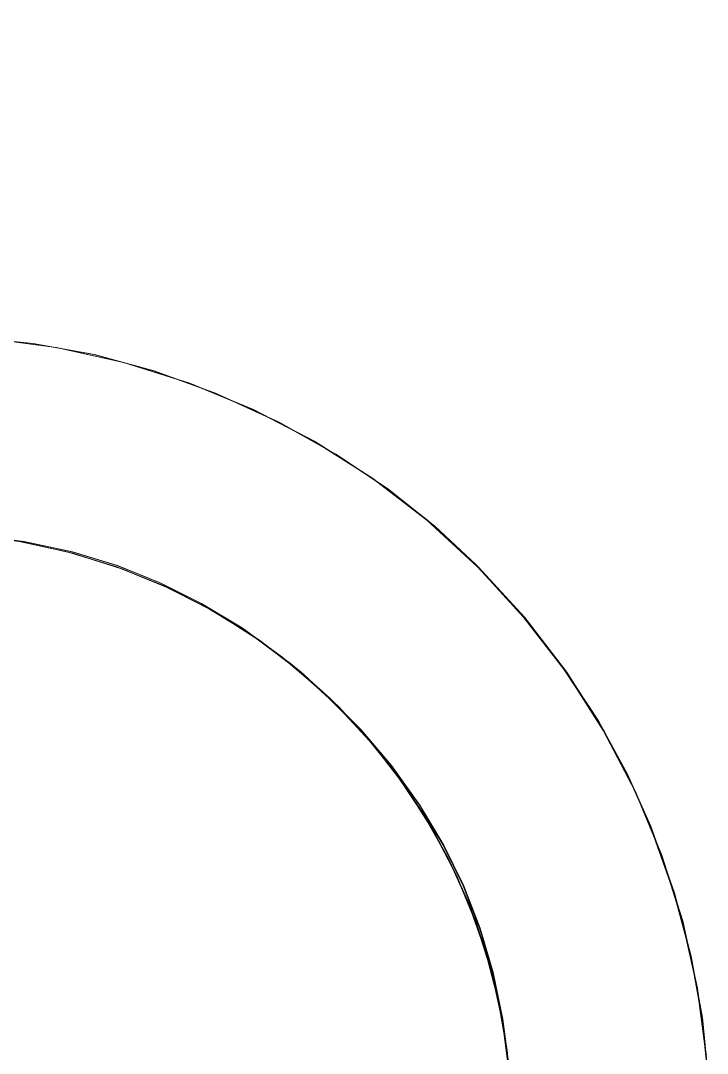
# Model space of a CAD drawing. Header units: millimetres. Extents: x -5968 to 8419, y -11886 to 221.
# Drawn here: x -4799.625 to -4797.018, y -11248.229 to -11244.307 of the extents above; entities that cross this region are included whole.
import ezdxf

# ---------------------------------------------------------------- set-up
doc = ezdxf.new("R2010")
doc.units = ezdxf.units.MM
doc.header["$LTSCALE"] = 20
doc.layers.add('Beschläge', color=7, linetype='Continuous')
doc.layers.add('Innenausbau_Konstruktion', color=7, linetype='Continuous')

msp = doc.modelspace()

# ---------------------------------------------------------------- linework, layer by layer
at = {"layer": 'Beschläge', "color": 7, "linetype": 'Continuous', "lineweight": 9, "transparency": 33554687}
for points, invisible_edges in [([(-4802.5116, -11246.2526, 3091.6093), (-4800.0116, -11246.2526, 3091.6093), (-4793.7616, -11241.8026, 3091.6093), (-4806.6011, -11242.7004, 3091.6093)], 10), ([(-4800.0116, -11245.5026, 3090.1093), (-4802.5116, -11245.5026, 3090.1093), (-4806.6011, -11242.7004, 3090.1093), (-4793.7616, -11241.8026, 3090.1093)], 10), ([(-4802.5096, -11246.2526, 3559.6093), (-4800.0096, -11246.2526, 3559.6093), (-4793.7596, -11241.8026, 3559.6093), (-4806.5991, -11242.7004, 3559.6093)], 10), ([(-4800.0096, -11245.5026, 3558.1093), (-4802.5096, -11245.5026, 3558.1093), (-4806.5991, -11242.7004, 3558.1093), (-4793.7596, -11241.8026, 3558.1093)], 10), ([(-4800.0116, -11246.2526, 3091.6093), (-4799.8108, -11246.2607, 3091.6093), (-4793.7616, -11241.8026, 3091.6093)], 10), ([(-4793.7616, -11241.8026, 3090.1093), (-4799.8208, -11245.5083, 3090.1093), (-4800.0116, -11245.5026, 3090.1093)], 9), ([(-4800.0096, -11246.2526, 3559.6093), (-4799.8088, -11246.2607, 3559.6093), (-4793.7596, -11241.8026, 3559.6093)], 10), ([(-4793.7596, -11241.8026, 3558.1093), (-4799.8188, -11245.5083, 3558.1093), (-4800.0096, -11245.5026, 3558.1093)], 9), ([(-4793.7616, -11241.8026, 3090.1093), (-4799.5794, -11245.5325, 3090.1093), (-4799.8208, -11245.5083, 3090.1093)], 9), ([(-4793.7596, -11241.8026, 3558.1093), (-4799.5774, -11245.5325, 3558.1093), (-4799.8188, -11245.5083, 3558.1093)], 9), ([(-4799.8108, -11246.2607, 3091.6093), (-4799.6133, -11246.2854, 3091.6093), (-4793.7616, -11241.8026, 3091.6093)], 10), ([(-4799.8088, -11246.2607, 3559.6093), (-4799.6113, -11246.2854, 3559.6093), (-4793.7596, -11241.8026, 3559.6093)], 10), ([(-4793.7616, -11241.8026, 3091.6093), (-4799.6133, -11246.2854, 3091.6093), (-4799.4309, -11246.3246, 3091.6093)], 9), ([(-4793.7596, -11241.8026, 3559.6093), (-4799.6113, -11246.2854, 3559.6093), (-4799.4289, -11246.3246, 3559.6093)], 9), ([(-4793.7616, -11241.8026, 3090.1093), (-4799.3474, -11245.5751, 3090.1093), (-4799.5794, -11245.5325, 3090.1093)], 9), ([(-4793.7596, -11241.8026, 3558.1093), (-4799.3454, -11245.5751, 3558.1093), (-4799.5774, -11245.5325, 3558.1093)], 9), ([(-4793.7616, -11241.8026, 3091.6093), (-4799.4309, -11246.3246, 3091.6093), (-4799.26, -11246.3768, 3091.6093)], 9), ([(-4793.7596, -11241.8026, 3559.6093), (-4799.4289, -11246.3246, 3559.6093), (-4799.258, -11246.3768, 3559.6093)], 9), ([(-4793.7616, -11241.8026, 3090.1093), (-4799.1202, -11245.6365, 3090.1093), (-4799.3474, -11245.5751, 3090.1093)], 9), ([(-4793.7596, -11241.8026, 3558.1093), (-4799.1182, -11245.6365, 3558.1093), (-4799.3454, -11245.5751, 3558.1093)], 9), ([(-4793.7616, -11241.8026, 3091.6093), (-4799.26, -11246.3768, 3091.6093), (-4799.0973, -11246.4419, 3091.6093)], 9), ([(-4793.7596, -11241.8026, 3559.6093), (-4799.258, -11246.3768, 3559.6093), (-4799.0953, -11246.4419, 3559.6093)], 9), ([(-4798.887, -11245.7216, 3090.1093), (-4799.1202, -11245.6365, 3090.1093), (-4793.7616, -11241.8026, 3090.1093)], 10), ([(-4798.885, -11245.7216, 3558.1093), (-4799.1182, -11245.6365, 3558.1093), (-4793.7596, -11241.8026, 3558.1093)], 10), ([(-4793.7616, -11241.8026, 3091.6093), (-4799.0973, -11246.4419, 3091.6093), (-4798.9403, -11246.5203, 3091.6093)], 9), ([(-4793.7596, -11241.8026, 3559.6093), (-4799.0953, -11246.4419, 3559.6093), (-4798.9383, -11246.5203, 3559.6093)], 9), ([(-4793.7616, -11241.8026, 3091.6093), (-4798.9403, -11246.5203, 3091.6093), (-4798.7868, -11246.6133, 3091.6093)], 9), ([(-4793.7596, -11241.8026, 3559.6093), (-4798.9383, -11246.5203, 3559.6093), (-4798.7848, -11246.6133, 3559.6093)], 9), ([(-4798.6461, -11245.8323, 3090.1093), (-4798.887, -11245.7216, 3090.1093), (-4793.7616, -11241.8026, 3090.1093)], 10), ([(-4798.6441, -11245.8323, 3558.1093), (-4798.885, -11245.7216, 3558.1093), (-4793.7596, -11241.8026, 3558.1093)], 10), ([(-4793.7616, -11241.8026, 3091.6093), (-4798.7868, -11246.6133, 3091.6093), (-4798.6351, -11246.7228, 3091.6093)], 9), ([(-4793.7596, -11241.8026, 3559.6093), (-4798.7848, -11246.6133, 3559.6093), (-4798.6331, -11246.7228, 3559.6093)], 9), ([(-4793.7616, -11241.8026, 3090.1093), (-4798.4301, -11245.9531, 3090.1093), (-4798.6461, -11245.8323, 3090.1093)], 9), ([(-4793.7596, -11241.8026, 3558.1093), (-4798.4281, -11245.9531, 3558.1093), (-4798.6441, -11245.8323, 3558.1093)], 9), ([(-4793.7616, -11241.8026, 3091.6093), (-4798.6351, -11246.7228, 3091.6093), (-4798.4835, -11246.8518, 3091.6093)], 9), ([(-4793.7596, -11241.8026, 3559.6093), (-4798.6331, -11246.7228, 3559.6093), (-4798.4815, -11246.8518, 3559.6093)], 9), ([(-4798.4835, -11246.8518, 3091.6093), (-4798.335, -11247, 3091.6093), (-4792.2616, -11241.8026, 3091.6093), (-4793.7616, -11241.8026, 3091.6093)], 10), ([(-4798.4815, -11246.8518, 3559.6093), (-4798.333, -11247, 3559.6093), (-4792.2596, -11241.8026, 3559.6093), (-4793.7596, -11241.8026, 3559.6093)], 10), ([(-4793.7616, -11241.8026, 3090.1093), (-4798.2342, -11246.0843, 3090.1093), (-4798.4301, -11245.9531, 3090.1093)], 9), ([(-4793.7596, -11241.8026, 3558.1093), (-4798.2322, -11246.0843, 3558.1093), (-4798.4281, -11245.9531, 3558.1093)], 9), ([(-4798.335, -11247, 3091.6093), (-4798.2194, -11247.1358, 3091.6093), (-4792.2616, -11241.8026, 3091.6093)], 10), ([(-4798.333, -11247, 3559.6093), (-4798.2174, -11247.1358, 3559.6093), (-4792.2596, -11241.8026, 3559.6093)], 10), ([(-4798.0549, -11246.2268, 3090.1093), (-4798.2342, -11246.0843, 3090.1093), (-4793.7616, -11241.8026, 3090.1093)], 10), ([(-4798.0529, -11246.2268, 3558.1093), (-4798.2322, -11246.0843, 3558.1093), (-4793.7596, -11241.8026, 3558.1093)], 10), ([(-4798.2194, -11247.1358, 3091.6093), (-4798.1114, -11247.2863, 3091.6093), (-4792.2616, -11241.8026, 3091.6093)], 10), ([(-4798.2174, -11247.1358, 3559.6093), (-4798.1094, -11247.2863, 3559.6093), (-4792.2596, -11241.8026, 3559.6093)], 10), ([(-4792.2616, -11241.8026, 3091.6093), (-4798.1114, -11247.2863, 3091.6093), (-4798.0208, -11247.4383, 3091.6093)], 9), ([(-4792.2596, -11241.8026, 3559.6093), (-4798.1094, -11247.2863, 3559.6093), (-4798.0188, -11247.4383, 3559.6093)], 9), ([(-4797.8974, -11246.3741, 3090.1093), (-4798.0549, -11246.2268, 3090.1093), (-4793.7616, -11241.8026, 3090.1093)], 10), ([(-4797.8954, -11246.3741, 3558.1093), (-4798.0529, -11246.2268, 3558.1093), (-4793.7596, -11241.8026, 3558.1093)], 10), ([(-4792.2616, -11241.8026, 3091.6093), (-4798.0208, -11247.4383, 3091.6093), (-4797.9453, -11247.5934, 3091.6093)], 9), ([(-4792.2596, -11241.8026, 3559.6093), (-4798.0188, -11247.4383, 3559.6093), (-4797.9433, -11247.5934, 3559.6093)], 9), ([(-4792.2616, -11241.8026, 3091.6093), (-4797.9453, -11247.5934, 3091.6093), (-4797.8831, -11247.7536, 3091.6093)], 9), ([(-4792.2596, -11241.8026, 3559.6093), (-4797.9433, -11247.5934, 3559.6093), (-4797.8811, -11247.7536, 3559.6093)], 9), ([(-4793.7616, -11241.8026, 3090.1093), (-4797.7172, -11246.5713, 3090.1093), (-4797.8974, -11246.3741, 3090.1093)], 9), ([(-4793.7596, -11241.8026, 3558.1093), (-4797.7152, -11246.5713, 3558.1093), (-4797.8954, -11246.3741, 3558.1093)], 9), ([(-4792.2616, -11241.8026, 3091.6093), (-4797.8831, -11247.7536, 3091.6093), (-4797.8335, -11247.9212, 3091.6093)], 9), ([(-4792.2596, -11241.8026, 3559.6093), (-4797.8811, -11247.7536, 3559.6093), (-4797.8315, -11247.9212, 3559.6093)], 9), ([(-4792.2616, -11241.8026, 3091.6093), (-4797.8335, -11247.9212, 3091.6093), (-4797.7962, -11248.0987, 3091.6093)], 9), ([(-4792.2596, -11241.8026, 3559.6093), (-4797.8315, -11247.9212, 3559.6093), (-4797.7942, -11248.0987, 3559.6093)], 9), ([(-4792.2616, -11241.8026, 3091.6093), (-4797.7962, -11248.0987, 3091.6093), (-4797.7718, -11248.2891, 3091.6093)], 9), ([(-4792.2596, -11241.8026, 3559.6093), (-4797.7942, -11248.0987, 3559.6093), (-4797.7698, -11248.2891, 3559.6093)], 9), ([(-4797.7718, -11248.2891, 3091.6093), (-4797.7616, -11248.4961, 3091.6093), (-4792.2616, -11241.8026, 3091.6093)], 10), ([(-4797.7698, -11248.2891, 3559.6093), (-4797.7596, -11248.4961, 3559.6093), (-4792.2596, -11241.8026, 3559.6093)], 10), ([(-4792.2616, -11255.2026, 3091.6093), (-4792.2616, -11241.8026, 3091.6093), (-4797.7616, -11248.4961, 3091.6093), (-4797.7669, -11248.6837, 3091.6093)], 10), ([(-4792.2596, -11255.2026, 3559.6093), (-4792.2596, -11241.8026, 3559.6093), (-4797.7596, -11248.4961, 3559.6093), (-4797.7649, -11248.6837, 3559.6093)], 10), ([(-4793.7616, -11241.8026, 3090.1093), (-4797.5638, -11246.7683, 3090.1093), (-4797.7172, -11246.5713, 3090.1093)], 9), ([(-4793.7596, -11241.8026, 3558.1093), (-4797.5618, -11246.7683, 3558.1093), (-4797.7152, -11246.5713, 3558.1093)], 9), ([(-4793.7616, -11241.8026, 3090.1093), (-4797.4335, -11246.9666, 3090.1093), (-4797.5638, -11246.7683, 3090.1093)], 9), ([(-4793.7596, -11241.8026, 3558.1093), (-4797.4315, -11246.9666, 3558.1093), (-4797.5618, -11246.7683, 3558.1093)], 9), ([(-4797.3232, -11247.1684, 3090.1093), (-4797.4335, -11246.9666, 3090.1093), (-4793.7616, -11241.8026, 3090.1093)], 10), ([(-4797.3212, -11247.1684, 3558.1093), (-4797.4315, -11246.9666, 3558.1093), (-4793.7596, -11241.8026, 3558.1093)], 10), ([(-4793.7616, -11241.8026, 3090.1093), (-4797.2349, -11247.3661, 3090.1093), (-4797.3232, -11247.1684, 3090.1093)], 9), ([(-4793.7596, -11241.8026, 3558.1093), (-4797.2329, -11247.3661, 3558.1093), (-4797.3212, -11247.1684, 3558.1093)], 9), ([(-4797.1455, -11247.6192, 3090.1093), (-4797.2349, -11247.3661, 3090.1093), (-4793.7616, -11241.8026, 3090.1093)], 10), ([(-4797.1435, -11247.6192, 3558.1093), (-4797.2329, -11247.3661, 3558.1093), (-4793.7596, -11241.8026, 3558.1093)], 10), ([(-4793.7616, -11241.8026, 3090.1093), (-4797.0813, -11247.8604, 3090.1093), (-4797.1455, -11247.6192, 3090.1093)], 9), ([(-4793.7596, -11241.8026, 3558.1093), (-4797.0793, -11247.8604, 3558.1093), (-4797.1435, -11247.6192, 3558.1093)], 9), ([(-4793.7616, -11241.8026, 3090.1093), (-4797.0389, -11248.093, 3090.1093), (-4797.0813, -11247.8604, 3090.1093)], 9), ([(-4793.7596, -11241.8026, 3558.1093), (-4797.0369, -11248.093, 3558.1093), (-4797.0793, -11247.8604, 3558.1093)], 9), ([(-4793.7616, -11241.8026, 3090.1093), (-4797.0157, -11248.3281, 3090.1093), (-4797.0389, -11248.093, 3090.1093)], 9), ([(-4793.7596, -11241.8026, 3558.1093), (-4797.0137, -11248.3281, 3558.1093), (-4797.0369, -11248.093, 3558.1093)], 9), ([(-4799.8155, -11246.2612, 3090.8593), (-4799.7501, -11245.514, 3090.1093), (-4799.4906, -11245.5482, 3090.1093)], 9), ([(-4799.8135, -11246.2612, 3558.8593), (-4799.7481, -11245.514, 3558.1093), (-4799.4886, -11245.5482, 3558.1093)], 9), ([(-4799.8155, -11246.2612, 3090.8593), (-4799.4906, -11245.5482, 3090.1093), (-4799.6209, -11246.2868, 3090.8593)], 3), ([(-4799.8135, -11246.2612, 3558.8593), (-4799.4886, -11245.5482, 3558.1093), (-4799.6189, -11246.2868, 3558.8593)], 3), ([(-4799.6209, -11246.2868, 3090.8593), (-4799.4906, -11245.5482, 3090.1093), (-4799.2351, -11245.6048, 3090.1093)], 9), ([(-4799.6189, -11246.2868, 3558.8593), (-4799.4886, -11245.5482, 3558.1093), (-4799.2331, -11245.6048, 3558.1093)], 9), ([(-4799.6209, -11246.2868, 3090.8593), (-4799.2351, -11245.6048, 3090.1093), (-4799.4292, -11246.3293, 3090.8593)], 3), ([(-4799.6189, -11246.2868, 3558.8593), (-4799.2331, -11245.6048, 3558.1093), (-4799.4272, -11246.3293, 3558.8593)], 3), ([(-4799.4292, -11246.3293, 3090.8593), (-4799.2351, -11245.6048, 3090.1093), (-4798.9855, -11245.6835, 3090.1093)], 9), ([(-4799.4272, -11246.3293, 3558.8593), (-4799.2331, -11245.6048, 3558.1093), (-4798.9835, -11245.6835, 3558.1093)], 9), ([(-4799.4292, -11246.3293, 3090.8593), (-4798.9855, -11245.6835, 3090.1093), (-4799.242, -11246.3883, 3090.8593)], 3), ([(-4799.4272, -11246.3293, 3558.8593), (-4798.9835, -11245.6835, 3558.1093), (-4799.24, -11246.3883, 3558.8593)], 3), ([(-4799.242, -11246.3883, 3090.8593), (-4798.9855, -11245.6835, 3090.1093), (-4798.7437, -11245.7837, 3090.1093)], 9), ([(-4799.24, -11246.3883, 3558.8593), (-4798.9835, -11245.6835, 3558.1093), (-4798.7417, -11245.7837, 3558.1093)], 9), ([(-4799.242, -11246.3883, 3090.8593), (-4798.7437, -11245.7837, 3090.1093), (-4799.0607, -11246.4634, 3090.8593)], 3), ([(-4799.24, -11246.3883, 3558.8593), (-4798.7417, -11245.7837, 3558.1093), (-4799.0587, -11246.4634, 3558.8593)], 3), ([(-4799.0607, -11246.4634, 3090.8593), (-4798.7437, -11245.7837, 3090.1093), (-4798.5116, -11245.9045, 3090.1093)], 9), ([(-4799.0587, -11246.4634, 3558.8593), (-4798.7417, -11245.7837, 3558.1093), (-4798.5096, -11245.9045, 3558.1093)], 9), ([(-4799.0607, -11246.4634, 3090.8593), (-4798.5116, -11245.9045, 3090.1093), (-4798.8866, -11246.554, 3090.8593)], 3), ([(-4799.0587, -11246.4634, 3558.8593), (-4798.5096, -11245.9045, 3558.1093), (-4798.8846, -11246.554, 3558.8593)], 3), ([(-4798.8866, -11246.554, 3090.8593), (-4798.5116, -11245.9045, 3090.1093), (-4798.2909, -11246.0451, 3090.1093)], 9), ([(-4798.8846, -11246.554, 3558.8593), (-4798.5096, -11245.9045, 3558.1093), (-4798.2889, -11246.0451, 3558.1093)], 9), ([(-4798.8866, -11246.554, 3090.8593), (-4798.2909, -11246.0451, 3090.1093), (-4798.721, -11246.6595, 3090.8593)], 3), ([(-4798.8846, -11246.554, 3558.8593), (-4798.2889, -11246.0451, 3558.1093), (-4798.719, -11246.6595, 3558.8593)], 3), ([(-4798.721, -11246.6595, 3090.8593), (-4798.2909, -11246.0451, 3090.1093), (-4798.0832, -11246.2045, 3090.1093)], 9), ([(-4798.719, -11246.6595, 3558.8593), (-4798.2889, -11246.0451, 3558.1093), (-4798.0812, -11246.2045, 3558.1093)], 9), ([(-4798.721, -11246.6595, 3090.8593), (-4798.0832, -11246.2045, 3090.1093), (-4798.5653, -11246.779, 3090.8593)], 3), ([(-4798.719, -11246.6595, 3558.8593), (-4798.0812, -11246.2045, 3558.1093), (-4798.5633, -11246.779, 3558.8593)], 3), ([(-4798.5653, -11246.779, 3090.8593), (-4798.0832, -11246.2045, 3090.1093), (-4797.8903, -11246.3813, 3090.1093)], 9), ([(-4798.5633, -11246.779, 3558.8593), (-4798.0812, -11246.2045, 3558.1093), (-4797.8883, -11246.3813, 3558.1093)], 9), ([(-4799.4446, -11246.3252, 3090.8593), (-4799.4446, -11246.3252, 3091.6093), (-4799.6313, -11246.285, 3091.6093), (-4799.6313, -11246.285, 3090.8593)], 5), ([(-4799.4426, -11246.3252, 3558.8593), (-4799.4426, -11246.3252, 3559.6093), (-4799.6293, -11246.285, 3559.6093), (-4799.6293, -11246.285, 3558.8593)], 5), ([(-4799.262, -11246.3811, 3090.8593), (-4799.262, -11246.3811, 3091.6093), (-4799.4446, -11246.3252, 3091.6093), (-4799.4446, -11246.3252, 3090.8593)], 5), ([(-4799.26, -11246.3811, 3558.8593), (-4799.26, -11246.3811, 3559.6093), (-4799.4426, -11246.3252, 3559.6093), (-4799.4426, -11246.3252, 3558.8593)], 5), ([(-4799.0848, -11246.4523, 3090.8593), (-4799.0848, -11246.4523, 3091.6093), (-4799.262, -11246.3811, 3091.6093), (-4799.262, -11246.3811, 3090.8593)], 5), ([(-4799.0828, -11246.4523, 3558.8593), (-4799.0828, -11246.4523, 3559.6093), (-4799.26, -11246.3811, 3559.6093), (-4799.26, -11246.3811, 3558.8593)], 5), ([(-4798.5653, -11246.779, 3090.8593), (-4797.8903, -11246.3813, 3090.1093), (-4798.4206, -11246.9116, 3090.8593)], 3), ([(-4798.5633, -11246.779, 3558.8593), (-4797.8883, -11246.3813, 3558.1093), (-4798.4186, -11246.9116, 3558.8593)], 3), ([(-4798.4206, -11246.9116, 3090.8593), (-4797.8903, -11246.3813, 3090.1093), (-4797.7134, -11246.5742, 3090.1093)], 9), ([(-4798.4186, -11246.9116, 3558.8593), (-4797.8883, -11246.3813, 3558.1093), (-4797.7114, -11246.5742, 3558.1093)], 9), ([(-4798.9143, -11246.5383, 3090.8593), (-4798.9143, -11246.5383, 3091.6093), (-4799.0848, -11246.4523, 3091.6093), (-4799.0848, -11246.4523, 3090.8593)], 5), ([(-4798.9123, -11246.5383, 3558.8593), (-4798.9123, -11246.5383, 3559.6093), (-4799.0828, -11246.4523, 3559.6093), (-4799.0828, -11246.4523, 3558.8593)], 5), ([(-4798.7516, -11246.6384, 3090.8593), (-4798.7516, -11246.6384, 3091.6093), (-4798.9143, -11246.5383, 3091.6093), (-4798.9143, -11246.5383, 3090.8593)], 5), ([(-4798.7496, -11246.6384, 3558.8593), (-4798.7496, -11246.6384, 3559.6093), (-4798.9123, -11246.5383, 3559.6093), (-4798.9123, -11246.5383, 3558.8593)], 5), ([(-4798.4206, -11246.9116, 3090.8593), (-4797.7134, -11246.5742, 3090.1093), (-4798.288, -11247.0563, 3090.8593)], 3), ([(-4798.4186, -11246.9116, 3558.8593), (-4797.7114, -11246.5742, 3558.1093), (-4798.286, -11247.0563, 3558.8593)], 3), ([(-4798.288, -11247.0563, 3090.8593), (-4797.7134, -11246.5742, 3090.1093), (-4797.5541, -11246.7819, 3090.1093)], 9), ([(-4798.286, -11247.0563, 3558.8593), (-4797.7114, -11246.5742, 3558.1093), (-4797.5521, -11246.7819, 3558.1093)], 9), ([(-4798.5981, -11246.752, 3090.8593), (-4798.5981, -11246.752, 3091.6093), (-4798.7516, -11246.6384, 3091.6093), (-4798.7516, -11246.6384, 3090.8593)], 5), ([(-4798.5961, -11246.752, 3558.8593), (-4798.5961, -11246.752, 3559.6093), (-4798.7496, -11246.6384, 3559.6093), (-4798.7496, -11246.6384, 3558.8593)], 5), ([(-4798.4547, -11246.8782, 3090.8593), (-4798.4547, -11246.8782, 3091.6093), (-4798.5981, -11246.752, 3091.6093), (-4798.5981, -11246.752, 3090.8593)], 5), ([(-4798.4527, -11246.8782, 3558.8593), (-4798.4527, -11246.8782, 3559.6093), (-4798.5961, -11246.752, 3559.6093), (-4798.5961, -11246.752, 3558.8593)], 5), ([(-4798.288, -11247.0563, 3090.8593), (-4797.5541, -11246.7819, 3090.1093), (-4798.1685, -11247.212, 3090.8593)], 3), ([(-4798.286, -11247.0563, 3558.8593), (-4797.5521, -11246.7819, 3558.1093), (-4798.1665, -11247.212, 3558.8593)], 3), ([(-4798.1685, -11247.212, 3090.8593), (-4797.5541, -11246.7819, 3090.1093), (-4797.4135, -11247.0026, 3090.1093)], 9), ([(-4798.1665, -11247.212, 3558.8593), (-4797.5521, -11246.7819, 3558.1093), (-4797.4115, -11247.0026, 3558.1093)], 9), ([(-4798.3226, -11247.0161, 3090.8593), (-4798.3226, -11247.0161, 3091.6093), (-4798.4547, -11246.8782, 3091.6093), (-4798.4547, -11246.8782, 3090.8593)], 5), ([(-4798.3206, -11247.0161, 3558.8593), (-4798.3206, -11247.0161, 3559.6093), (-4798.4527, -11246.8782, 3559.6093), (-4798.4527, -11246.8782, 3558.8593)], 5), ([(-4798.2026, -11247.1647, 3090.8593), (-4798.2026, -11247.1647, 3091.6093), (-4798.3226, -11247.0161, 3091.6093), (-4798.3226, -11247.0161, 3090.8593)], 5), ([(-4798.2006, -11247.1647, 3558.8593), (-4798.2006, -11247.1647, 3559.6093), (-4798.3206, -11247.0161, 3559.6093), (-4798.3206, -11247.0161, 3558.8593)], 5), ([(-4798.1685, -11247.212, 3090.8593), (-4797.4135, -11247.0026, 3090.1093), (-4798.063, -11247.3776, 3090.8593)], 3), ([(-4798.1665, -11247.212, 3558.8593), (-4797.4115, -11247.0026, 3558.1093), (-4798.061, -11247.3776, 3558.8593)], 3), ([(-4798.063, -11247.3776, 3090.8593), (-4797.4135, -11247.0026, 3090.1093), (-4797.2927, -11247.2347, 3090.1093)], 9), ([(-4798.061, -11247.3776, 3558.8593), (-4797.4115, -11247.0026, 3558.1093), (-4797.2907, -11247.2347, 3558.1093)], 9), ([(-4798.0956, -11247.3229, 3090.8593), (-4798.0956, -11247.3229, 3091.6093), (-4798.2026, -11247.1647, 3091.6093), (-4798.2026, -11247.1647, 3090.8593)], 5), ([(-4798.0936, -11247.3229, 3558.8593), (-4798.0936, -11247.3229, 3559.6093), (-4798.2006, -11247.1647, 3559.6093), (-4798.2006, -11247.1647, 3558.8593)], 5), ([(-4798.063, -11247.3776, 3090.8593), (-4797.2927, -11247.2347, 3090.1093), (-4797.9724, -11247.5517, 3090.8593)], 3), ([(-4798.061, -11247.3776, 3558.8593), (-4797.2907, -11247.2347, 3558.1093), (-4797.9704, -11247.5517, 3558.8593)], 3), ([(-4797.9724, -11247.5517, 3090.8593), (-4797.2927, -11247.2347, 3090.1093), (-4797.1925, -11247.4765, 3090.1093)], 9), ([(-4797.9704, -11247.5517, 3558.8593), (-4797.2907, -11247.2347, 3558.1093), (-4797.1905, -11247.4765, 3558.1093)], 9), ([(-4798.0025, -11247.4896, 3090.8593), (-4798.0025, -11247.4896, 3091.6093), (-4798.0956, -11247.3229, 3091.6093), (-4798.0956, -11247.3229, 3090.8593)], 5), ([(-4798.0005, -11247.4896, 3558.8593), (-4798.0005, -11247.4896, 3559.6093), (-4798.0936, -11247.3229, 3559.6093), (-4798.0936, -11247.3229, 3558.8593)], 5), ([(-4797.9724, -11247.5517, 3090.8593), (-4797.1925, -11247.4765, 3090.1093), (-4797.8973, -11247.733, 3090.8593)], 3), ([(-4797.9704, -11247.5517, 3558.8593), (-4797.1905, -11247.4765, 3558.1093), (-4797.8953, -11247.733, 3558.8593)], 3), ([(-4797.8973, -11247.733, 3090.8593), (-4797.1925, -11247.4765, 3090.1093), (-4797.1138, -11247.7261, 3090.1093)], 9), ([(-4797.8953, -11247.733, 3558.8593), (-4797.1905, -11247.4765, 3558.1093), (-4797.1118, -11247.7261, 3558.1093)], 9), ([(-4797.9238, -11247.6637, 3090.8593), (-4797.9238, -11247.6637, 3091.6093), (-4798.0025, -11247.4896, 3091.6093), (-4798.0025, -11247.4896, 3090.8593)], 5), ([(-4797.9218, -11247.6637, 3558.8593), (-4797.9218, -11247.6637, 3559.6093), (-4798.0005, -11247.4896, 3559.6093), (-4798.0005, -11247.4896, 3558.8593)], 5), ([(-4797.8602, -11247.8437, 3090.8593), (-4797.8602, -11247.8437, 3091.6093), (-4797.9238, -11247.6637, 3091.6093), (-4797.9238, -11247.6637, 3090.8593)], 5), ([(-4797.8582, -11247.8437, 3558.8593), (-4797.8582, -11247.8437, 3559.6093), (-4797.9218, -11247.6637, 3559.6093), (-4797.9218, -11247.6637, 3558.8593)], 5), ([(-4797.8973, -11247.733, 3090.8593), (-4797.1138, -11247.7261, 3090.1093), (-4797.8382, -11247.9202, 3090.8593)], 3), ([(-4797.8953, -11247.733, 3558.8593), (-4797.1118, -11247.7261, 3558.1093), (-4797.8362, -11247.9202, 3558.8593)], 3), ([(-4797.8382, -11247.9202, 3090.8593), (-4797.1138, -11247.7261, 3090.1093), (-4797.0572, -11247.9816, 3090.1093)], 9), ([(-4797.8362, -11247.9202, 3558.8593), (-4797.1118, -11247.7261, 3558.1093), (-4797.0552, -11247.9816, 3558.1093)], 9), ([(-4797.8121, -11248.0286, 3090.8593), (-4797.8121, -11248.0286, 3091.6093), (-4797.8602, -11247.8437, 3091.6093), (-4797.8602, -11247.8437, 3090.8593)], 5), ([(-4797.8101, -11248.0286, 3558.8593), (-4797.8101, -11248.0286, 3559.6093), (-4797.8582, -11247.8437, 3559.6093), (-4797.8582, -11247.8437, 3558.8593)], 5), ([(-4797.8382, -11247.9202, 3090.8593), (-4797.0572, -11247.9816, 3090.1093), (-4797.7958, -11248.1119, 3090.8593)], 3), ([(-4797.8362, -11247.9202, 3558.8593), (-4797.0552, -11247.9816, 3558.1093), (-4797.7938, -11248.1119, 3558.8593)], 3), ([(-4797.7958, -11248.1119, 3090.8593), (-4797.0572, -11247.9816, 3090.1093), (-4797.023, -11248.2411, 3090.1093)], 9), ([(-4797.7938, -11248.1119, 3558.8593), (-4797.0552, -11247.9816, 3558.1093), (-4797.021, -11248.2411, 3558.1093)], 9), ([(-4797.7798, -11248.2168, 3090.8593), (-4797.7798, -11248.2168, 3091.6093), (-4797.8121, -11248.0286, 3091.6093), (-4797.8121, -11248.0286, 3090.8593)], 5), ([(-4797.7778, -11248.2168, 3558.8593), (-4797.7778, -11248.2168, 3559.6093), (-4797.8101, -11248.0286, 3559.6093), (-4797.8101, -11248.0286, 3558.8593)], 5), ([(-4797.7958, -11248.1119, 3090.8593), (-4797.023, -11248.2411, 3090.1093), (-4797.7701, -11248.3065, 3090.8593)], 3), ([(-4797.7938, -11248.1119, 3558.8593), (-4797.021, -11248.2411, 3558.1093), (-4797.7681, -11248.3065, 3558.8593)], 3), ([(-4797.7636, -11248.4071, 3090.8593), (-4797.7636, -11248.4071, 3091.6093), (-4797.7798, -11248.2168, 3091.6093), (-4797.7798, -11248.2168, 3090.8593)], 5), ([(-4797.7616, -11248.4071, 3558.8593), (-4797.7616, -11248.4071, 3559.6093), (-4797.7778, -11248.2168, 3559.6093), (-4797.7778, -11248.2168, 3558.8593)], 5)]:
    msp.add_3dface(points, dxfattribs=dict(at, invisible_edges=invisible_edges))
at = {"layer": 'Innenausbau_Konstruktion', "color": 7, "linetype": 'Continuous', "lineweight": 25, "transparency": 33554687}
for points in [[(-4781.0596, -11284.4357, 3525.1093), (-4781.0596, -10714.4357, 3525.1093), (-5595.0596, -10714.4357, 3525.1093), (-5595.0596, -11284.4357, 3525.1093)], [(-5595.0596, -11284.4357, 3543.1093), (-5595.0596, -10714.4357, 3543.1093), (-4781.0596, -10714.4357, 3543.1093), (-4781.0596, -11284.4357, 3543.1093)], [(-4781.0596, -11284.4357, 3690.1093), (-4781.0596, -10714.4357, 3690.1093), (-5595.0596, -10714.4357, 3690.1093), (-5595.0596, -11284.4357, 3690.1093)], [(-5595.0596, -11284.4357, 3708.1093), (-5595.0596, -10714.4357, 3708.1093), (-4781.0596, -10714.4357, 3708.1093), (-4781.0596, -11284.4357, 3708.1093)], [(-4781.0596, -11284.4357, 4946.1093), (-4781.0596, -10714.4357, 4946.1093), (-5595.0596, -10714.4357, 4946.1093), (-5595.0596, -11284.4357, 4946.1093)], [(-5595.0596, -11284.4357, 4964.1093), (-5595.0596, -10714.4357, 4964.1093), (-4781.0596, -10714.4357, 4964.1093), (-4781.0596, -11284.4357, 4964.1093)], [(-4781.0596, -11284.4357, 5190.1093), (-4781.0596, -10714.4357, 5190.1093), (-5595.0596, -10714.4357, 5190.1093), (-5595.0596, -11284.4357, 5190.1093)], [(-5595.0596, -11284.4357, 5208.1093), (-5595.0596, -10714.4357, 5208.1093), (-4781.0596, -10714.4357, 5208.1093), (-4781.0596, -11284.4357, 5208.1093)]]:
    msp.add_3dface(points, dxfattribs=at)

doc.saveas('drawing.dxf')
